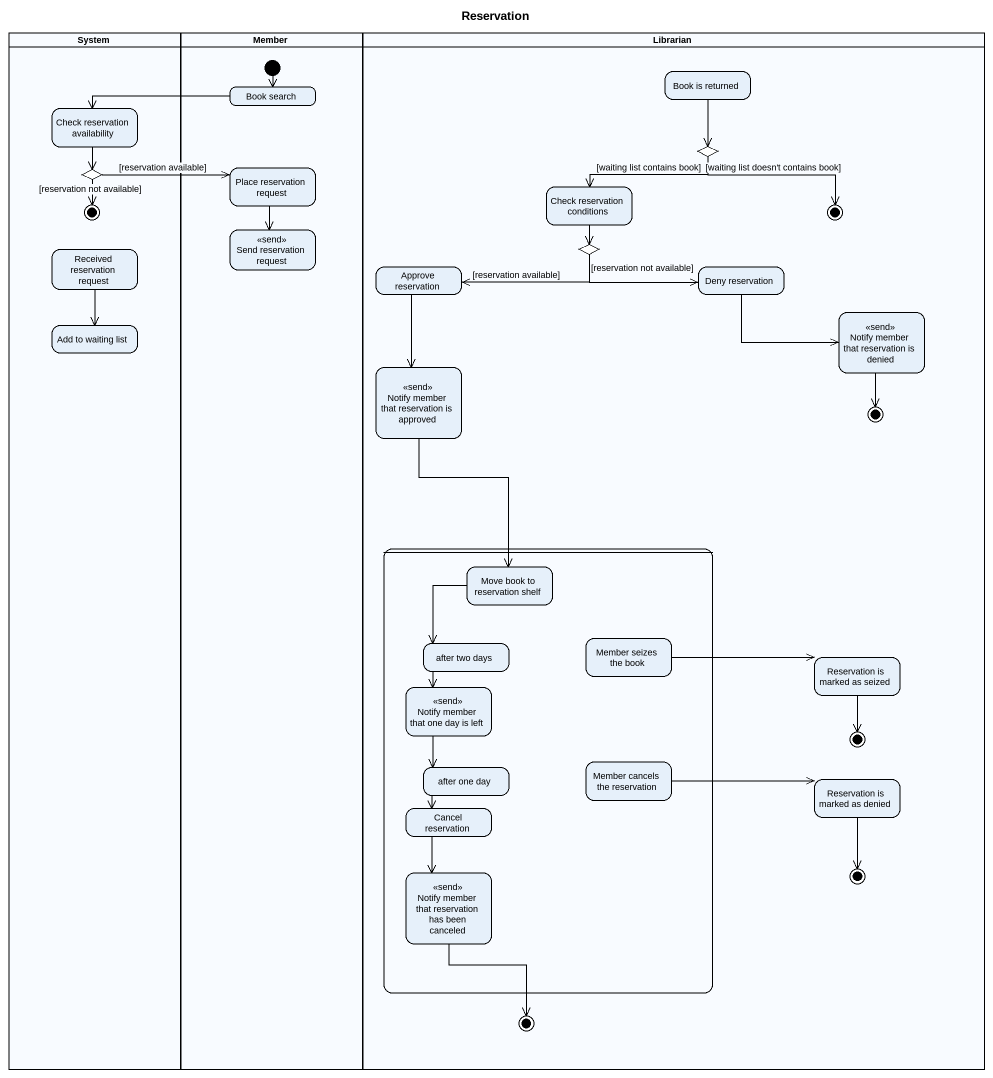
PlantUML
@startuml
title Reservation
hide empty description
state System <<partition>> {
  state "Check reservation availability" as Check_reservation
  state choice2 <<choice>>
  state "Received reservation request" as Received_reservation_request
  state "Add to waiting list" as Add_to_waiting_list
  choice2 --> [*] : [reservation not available]
}
state Member <<partition>> {
  state "Book search" as Book_search
  state "Place reservation request" as Place_reservation_request
  state "Send reservation request" as Send_reservation_request <<send>>
  [*] --> Book_search
}
state Librarian <<partition>> {
  state "Book is returned" as Book_is_returned
  state choice1 <<choice>>
  state "Check reservation conditions" as Check_reservation_conditions
  state final2 <<end>>
  state choice3 <<choice>>
  state "Approve reservation" as Approve_reservation
  state "Deny reservation" as Deny_reservation
  state "Notify member that reservation is denied" as Notify_member_that <<send>>
  state "Notify member that reservation is approved" as Notify_member_that_2 <<send>>
  state final3 <<end>>
  state " " as state1 {
    state "Move book to reservation shelf" as Move_book_to_reservation
    state "after two days" as after_two_days
    state "Member seizes the book" as Member_seizes_the_book
    state "Notify member that one day is left" as Notify_member_that_one_day <<send>>
    state "Member cancels the reservation" as Member_cancels_the
    state "after one day" as after_one_day
    state "Cancel reservation" as Cancel_reservation
    state "Notify member that reservation has been canceled" as Notify_member_that_3 <<send>>
  }
  state "Reservation is marked as seized" as Reservation_is_marked_as
  state final4 <<end>>
  state "Reservation is marked as denied" as Reservation_is_marked_as_2
  state final5 <<end>>
  state final6 <<end>>
}
Check_reservation --> choice2
Book_search -left-> Check_reservation
Book_is_returned --> choice1
choice1 -left-> Check_reservation_conditions : [waiting list contains book]
choice1 -right-> final2 : [waiting list doesn't contains book]
choice2 -right-> Place_reservation_request : [reservation available]
Place_reservation_request --> Send_reservation_request
Check_reservation_conditions --> choice3
Received_reservation_request --> Add_to_waiting_list
choice3 -left-> Approve_reservation : [reservation available]
choice3 -right-> Deny_reservation : [reservation not available]
Approve_reservation --> Notify_member_that_2
Deny_reservation -right-> Notify_member_that
Notify_member_that --> final3
Notify_member_that_2 --> Move_book_to_reservation
Move_book_to_reservation --> after_two_days
after_two_days --> Notify_member_that_one_day
Member_seizes_the_book -right-> Reservation_is_marked_as
Notify_member_that_one_day --> after_one_day
Reservation_is_marked_as --> final4
Member_cancels_the -right-> Reservation_is_marked_as_2
after_one_day --> Cancel_reservation
Reservation_is_marked_as_2 --> final5
Cancel_reservation --> Notify_member_that_3
Notify_member_that_3 --> final6
@enduml
